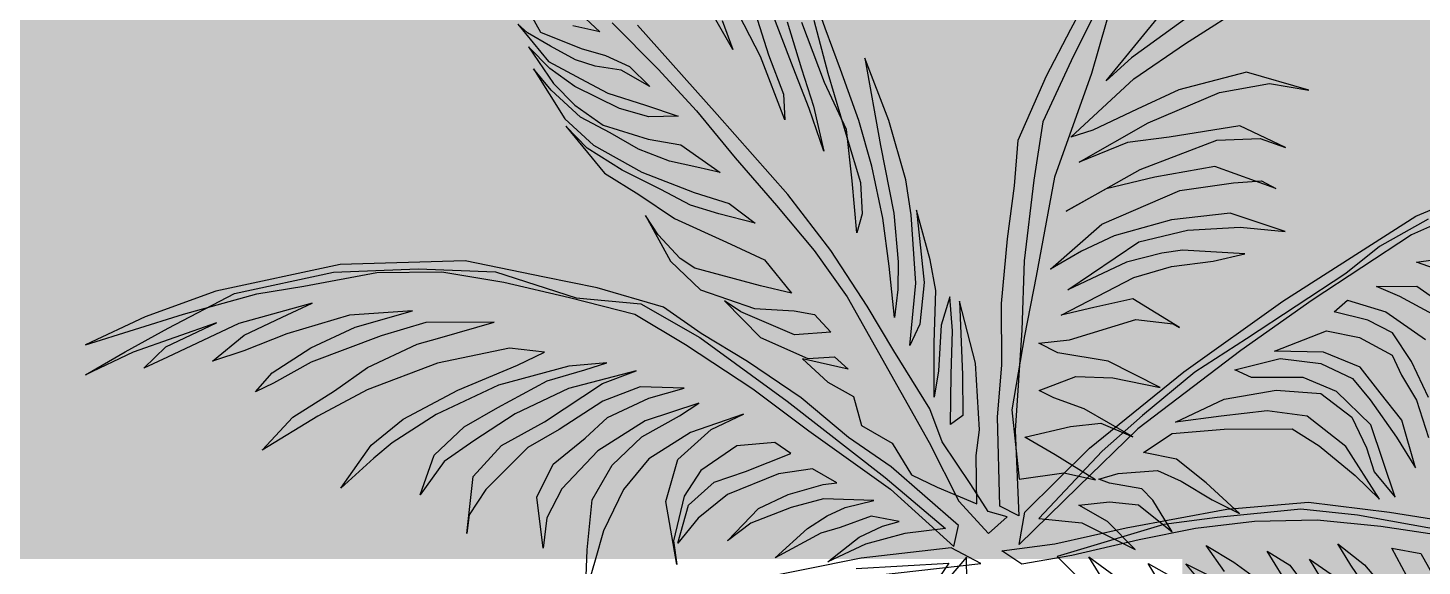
# Model space of a CAD drawing. Header units: millimetres. Extents: x 2508 to 2607, y 837 to 997.
# Drawn here: x 2518.785 to 2521.567, y 841.646 to 842.72 of the extents above; entities that cross this region are included whole.
import ezdxf

# ---------------------------------------------------------------- set-up
doc = ezdxf.new("R2010")
doc.units = ezdxf.units.MM
doc.layers.add('pergolas', color=24, linetype='Continuous')
doc.layers.add('PISO EST', color=250, linetype='Continuous', lineweight=0)
pattern_1 = [(130, (5203.12635, -102.22134), (-0.364369338, -0.03187817), [0.0381, -0.4191]), (185, (5203.12635, -102.22134), (0.07048565, 0.382113286), [0.03048, -0.33528]), (79.549, (5203.096, -102.224), (-0.293885003, 0.350233376), [0.03238, -0.35618]), (133.8158, (5203.12635, -102.11974), (-0.54215808, -0.084084656), [0.05715, -0.62865]), (83.3644, (5203.08117, -102.12675), (-0.47480847, 0.49485111), [0.04857, -0.53427]), (188.816, (5203.12635, -102.11974), (-0.47480921, 0.49485024), [0.04572, -0.50292]), (159, (5203.07555, -102.14514), (-0.30322976, -0.204531037), [0.0381, -0.4191]), (214, (5203.07555, -102.14514), (-0.123604057, 0.36837593), [0.03048, -0.33528]), (108.5486, (5203.0503, -102.1622), (-0.42683298, 0.163845715), [0.03238, -0.35618]), (142.5, (5203.12635, -102.22134), (-0.0061772065, 0.169110078), [0, -0.331216, 0, -0.34036, 0, -0.33655]), (172.5, (5203.12635, -102.22134), (-0.133639325, 0.20036115), [0, -0.194056, 0, -0.323596, 0, -0.12827]), (212.5, (5203.23964, -102.22134), (-0.2711811903, -0.011457488), [0, -0.127, 0, -0.39624, 0, -0.52578]), (222.5, (5203.29044, -102.22134), (-0.296258363, 0.050852982), [0, -0.1651, 0, -0.263144, 0, -0.37338])]

# ---------------------------------------------------------------- blocks, each defined once
blk = doc.blocks.new('A-19')
at = {"color": 1}
for points in [[(0.0015, 0.0278), (-0.0009, 0.1149), (0.0033, 0.1653), (0.003, 0.2253), (0.0087, 0.2883), (0.0156, 0.3399), (0.0192, 0.3846), (0.0468, 0.4471), (0.0704, 0.4926), (0.1082, 0.5631)], [(0.1002, 0.5207), (0.071, 0.4617), (0.0431, 0.4023), (0.0344, 0.3455), (0.0252, 0.267), (0.0228, 0.1992), (0.0162, 0.1014), (0.02, 0.0183), (0.0015, 0.0278), (0.0015, 0.0278)], [(-0.1021, 0.179), (-0.1281, 0.2227), (-0.1634, 0.277), (-0.2052, 0.3315), (-0.2743, 0.4096), (-0.3519, 0.4967)], [(-0.3767, 0.499), (-0.3316, 0.4536), (-0.2943, 0.4131), (-0.2566, 0.3674), (-0.2163, 0.3208), (-0.1795, 0.2769), (-0.1474, 0.2318), (-0.0676, 0.0899), (-0.0385, 0.0327), (-0.0096, 0.0011), (0.0086, 0.0172), (-0.01, 0.0224), (-0.0268, 0.0489), (-0.055, 0.0905), (-0.0668, 0.1225), (-0.1021, 0.179), (-0.1021, 0.179)], [(0.0257, 0.022), (0.0889, 0.0841), (0.1807, 0.1586), (0.2771, 0.2277), (0.4069, 0.3105), (0.5049, 0.3513), (0.6099, 0.3954), (0.6794, 0.4121), (0.7275, 0.4219), (0.7794, 0.4281), (0.7229, 0.4089), (0.6345, 0.3888), (0.5741, 0.371), (0.4729, 0.3233), (0.4026, 0.2923), (0.3058, 0.2284), (0.2364, 0.1795), (0.1359, 0.1031), (0.0776, 0.0465), (0.0202, -0.0096), (0.0257, 0.022), (0.0257, 0.022)], [(-0.039, 0.0087), (-0.1047, 0.0659), (-0.1462, 0.0947), (-0.1923, 0.1332), (-0.2446, 0.1688), (-0.2897, 0.1959), (-0.3265, 0.2216), (-0.3913, 0.2404), (-0.4424, 0.2508), (-0.5199, 0.2669), (-0.6418, 0.2632), (-0.763, 0.2372), (-0.8318, 0.2123), (-0.8899, 0.1849), (-0.7944, 0.2149), (-0.723, 0.2346), (-0.6771, 0.2422), (-0.6059, 0.2554), (-0.5428, 0.2561), (-0.4821, 0.246), (-0.4181, 0.2311), (-0.3545, 0.2148), (-0.3051, 0.1854), (-0.2396, 0.1421), (-0.1848, 0.1013), (-0.1052, 0.0442), (-0.0434, -0.0116), (-0.039, 0.0087), (-0.039, 0.0087)], [(0.0228, -0.0288), (0.0033, -0.0157), (0.0551, -0.0089), (0.1244, 0.0065), (0.2228, 0.0249), (0.3021, 0.0316), (0.3811, 0.022), (0.4649, 0.0086)], [(0.4357, -0.0015), (0.3728, 0.0078), (0.3107, 0.014), (0.2496, 0.0129), (0.1922, 0.006), (0.1373, -0.005), (0.0714, -0.0205), (0.0228, -0.0288), (0.0228, -0.0288)], [(-0.046, -0.0129), (-0.1337, -0.023), (-0.2487, -0.0461), (-0.3646, -0.076), (-0.5106, -0.1245), (-0.6036, -0.1737), (-0.7053, -0.227), (-0.7619, -0.2688), (-0.7997, -0.3006), (-0.8383, -0.3371), (-0.7871, -0.3043), (-0.715, -0.2499), (-0.6637, -0.2149), (-0.5616, -0.1668), (-0.4939, -0.1327), (-0.383, -0.0987), (-0.3015, -0.0753), (-0.1777, -0.0459), (-0.0979, -0.0373), (-0.0172, -0.0283), (-0.046, -0.0129), (-0.046, -0.0129)], [(-0.0307, -0.0454), (-0.031, -0.0219), (-0.065, -0.0616)]]:
    blk.add_lwpolyline(points, dxfattribs=at)
at = {"color": 8}
for points in [[(0.0203, 0.0539), (0.0636, 0.0603), (0.0947, 0.0535), (0.0553, 0.0779), (0.0256, 0.0951), (0.0702, 0.1054), (0.0999, 0.1087), (0.1309, 0.0953), (0.0837, 0.1225), (0.0539, 0.1332), (0.0397, 0.1405), (0.0753, 0.154), (0.1114, 0.1528), (0.1577, 0.1435), (0.1069, 0.169), (0.058, 0.1771), (0.0395, 0.1866), (0.0691, 0.1899), (0.134, 0.2097), (0.1704, 0.2054), (0.1764, 0.2018), (0.131, 0.2298), (0.0929, 0.2215), (0.061, 0.214), (0.1319, 0.2506), (0.1687, 0.2615), (0.2093, 0.2667), (0.2403, 0.2738), (0.1795, 0.2774), (0.1594, 0.2744), (0.1248, 0.2656), (0.0676, 0.2386), (0.137, 0.2853), (0.1843, 0.2969), (0.2357, 0.2996), (0.2795, 0.2955), (0.226, 0.3133), (0.1688, 0.3068), (0.1128, 0.2911), (0.0811, 0.2762), (0.0507, 0.2586), (0.1009, 0.3027), (0.1769, 0.3353), (0.2293, 0.3428), (0.2563, 0.3448), (0.2705, 0.3375), (0.2109, 0.3589), (0.1524, 0.3485), (0.1051, 0.337), (0.0659, 0.3152), (0.1382, 0.3558), (0.2128, 0.3845), (0.2551, 0.3862), (0.2797, 0.3773), (0.2353, 0.3984), (0.1663, 0.3873), (0.1258, 0.3822), (0.0788, 0.3632), (0.1458, 0.4013), (0.2156, 0.431), (0.2641, 0.4399), (0.3027, 0.4334), (0.2418, 0.4509), (0.1757, 0.4337), (0.1352, 0.4146), (0.0921, 0.3943), (0.0706, 0.3874), (0.132, 0.4442), (0.1824, 0.4788), (0.2477, 0.5203)], [(0.1851, 0.5048), (0.1298, 0.4647), (0.1049, 0.4423), (0.1609, 0.5106)], [(0.1201, 0.5516), (0.0908, 0.4495), (0.0545, 0.3486), (0.0366, 0.252), (0.0253, 0.1939), (0.0132, 0.1215), (0.0203, 0.0539), (0.0203, 0.0539)], [(-0.0211, 0.0301), (-0.0218, 0.0771), (-0.0186, 0.1022), (-0.0223, 0.1672), (-0.0379, 0.2276), (-0.0352, 0.1557), (-0.0348, 0.1161), (-0.0467, 0.1072), (-0.0461, 0.156), (-0.0447, 0.1986), (-0.0474, 0.2317), (-0.0558, 0.204), (-0.0586, 0.1597), (-0.0627, 0.1341), (-0.0628, 0.1868), (-0.0611, 0.2381), (-0.0666, 0.2678), (-0.0798, 0.3164), (-0.0723, 0.2457), (-0.0767, 0.205), (-0.0863, 0.1843), (-0.0806, 0.2451), (-0.0851, 0.3117), (-0.0904, 0.3458), (-0.107, 0.4036), (-0.1304, 0.4646), (-0.1149, 0.3794), (-0.1021, 0.3134), (-0.0979, 0.2659), (-0.0981, 0.2389), (-0.1013, 0.2116), (-0.1067, 0.2618), (-0.1126, 0.3085), (-0.1236, 0.3592), (-0.1361, 0.4038), (-0.1541, 0.4534), (-0.1688, 0.4938), (-0.1848, 0.539)], [(-0.18, 0.5014), (-0.1664, 0.4498), (-0.1478, 0.3876), (-0.1344, 0.3433), (-0.133, 0.3128), (-0.1382, 0.2942), (-0.1427, 0.3448), (-0.148, 0.395), (-0.1696, 0.4407), (-0.1918, 0.4991)], [(-0.2061, 0.4999), (-0.1919, 0.4539), (-0.1802, 0.4175), (-0.1703, 0.3737), (-0.1846, 0.4154), (-0.2002, 0.4553), (-0.2232, 0.5155)], [(-0.2437, 0.5294), (-0.2243, 0.4676), (-0.2095, 0.4295), (-0.2083, 0.4042), (-0.2321, 0.4661), (-0.2584, 0.5172)], [(-0.2692, 0.5013), (-0.2589, 0.4728), (-0.2907, 0.5288)], [(-0.4116, 0.5115), (-0.3886, 0.4901), (-0.415, 0.496)], [(-0.4616, 0.517), (-0.4465, 0.4897), (-0.4068, 0.474), (-0.3831, 0.4669), (-0.3598, 0.4564), (-0.3398, 0.4368), (-0.3677, 0.4527), (-0.3933, 0.4567), (-0.4123, 0.4628), (-0.4368, 0.476), (-0.4591, 0.4891), (-0.4685, 0.4976), (-0.4385, 0.4612), (-0.4024, 0.4417), (-0.3809, 0.4303), (-0.3442, 0.4186), (-0.3122, 0.4079), (-0.3409, 0.4072), (-0.3695, 0.4153), (-0.4129, 0.4367), (-0.4373, 0.4543), (-0.4582, 0.4756), (-0.4337, 0.4398), (-0.4129, 0.4185), (-0.3855, 0.3991), (-0.3414, 0.3855), (-0.3098, 0.38), (-0.2713, 0.353), (-0.2942, 0.3583), (-0.3206, 0.3641), (-0.3508, 0.3757), (-0.3787, 0.3916), (-0.4075, 0.407), (-0.4361, 0.4333), (-0.4534, 0.4542), (-0.4228, 0.4052), (-0.3947, 0.3798), (-0.3478, 0.3534), (-0.2965, 0.3336), (-0.2624, 0.3228), (-0.2372, 0.3035), (-0.2726, 0.3126), (-0.3003, 0.321), (-0.3291, 0.3365), (-0.3669, 0.3552), (-0.4008, 0.3768), (-0.4216, 0.3982), (-0.384, 0.3525), (-0.3505, 0.3317), (-0.3158, 0.3083), (-0.265, 0.285), (-0.228, 0.268), (-0.2017, 0.2352), (-0.232, 0.2425), (-0.296, 0.2596), (-0.3102, 0.269), (-0.3318, 0.2922), (-0.344, 0.3112), (-0.3198, 0.2667), (-0.2904, 0.2386), (-0.2378, 0.2204), (-0.1991, 0.2182), (-0.1792, 0.2147), (-0.1635, 0.1974), (-0.1988, 0.1947), (-0.2513, 0.2172), (-0.2672, 0.228), (-0.2319, 0.192), (-0.1858, 0.1718), (-0.1597, 0.1734), (-0.1464, 0.1613), (-0.191, 0.1715), (-0.1663, 0.1487), (-0.1414, 0.1346), (-0.1334, 0.1062), (-0.1037, 0.089), (-0.0849, 0.0581), (-0.0599, 0.0462), (-0.0211, 0.0301), (-0.0211, 0.0301)], [(0.0395, 0.0156), (0.0812, 0.0116), (0.1332, -0.0144), (0.1064, 0.0128), (0.0785, 0.0287), (0.1082, 0.0319), (0.1364, 0.0291), (0.1693, 0.0027), (0.1504, 0.0335), (0.1398, 0.0447), (0.1081, 0.0502), (0.0978, 0.0539), (0.1166, 0.0596), (0.155, 0.0626), (0.1782, 0.052), (0.2083, 0.034), (0.2349, 0.0207), (0.2026, 0.0506), (0.1735, 0.0735), (0.1415, 0.0799), (0.1693, 0.0984), (0.2199, 0.1029), (0.2864, 0.1031), (0.3126, 0.0864), (0.3476, 0.0577), (0.3714, 0.0346), (0.3387, 0.0858), (0.3011, 0.1154), (0.262, 0.1206), (0.2171, 0.1155), (0.1726, 0.1096), (0.2201, 0.132), (0.2708, 0.1409), (0.3142, 0.1377), (0.3446, 0.1144), (0.3587, 0.0845), (0.3664, 0.0612), (0.3867, 0.0364), (0.3631, 0.107), (0.3295, 0.1395), (0.2972, 0.1533), (0.2467, 0.1532), (0.2303, 0.1605), (0.2745, 0.1717), (0.3144, 0.1668), (0.345, 0.1522), (0.3623, 0.1314), (0.3881, 0.0951), (0.4065, 0.0651), (0.3932, 0.1115), (0.3721, 0.1381), (0.3526, 0.1633), (0.3169, 0.1777), (0.269, 0.1787), (0.3199, 0.1985), (0.352, 0.1921), (0.3838, 0.1748), (0.3929, 0.1555), (0.4076, 0.1312), (0.4194, 0.0948)], [(0.4194, 0.1335), (0.4028, 0.1687), (0.3843, 0.1966), (0.3602, 0.2089), (0.3273, 0.217), (0.3402, 0.2285), (0.3778, 0.2172), (0.4163, 0.1902)], [(0.423, 0.2148), (0.3912, 0.2321), (0.3684, 0.2417), (0.408, 0.2421), (0.4512, 0.212)], [(0.4361, 0.2554), (0.4076, 0.2656), (0.4399, 0.2701)], [(0.419, 0.3076), (0.3714, 0.2808), (0.3386, 0.2546), (0.2419, 0.1907), (0.1915, 0.1583), (0.1405, 0.116), (0.101, 0.0812), (0.0395, 0.0156), (0.0395, 0.0156)], [(-0.0517, 0.006), (-0.0914, 0.0012), (-0.1295, -0.0092), (-0.1664, -0.0266), (-0.1358, -0.0025), (-0.113, 0.0083), (-0.0968, 0.0127), (-0.1241, 0.0181), (-0.1543, 0.007), (-0.1732, 0.0014), (-0.2177, -0.0228), (-0.1861, 0.006), (-0.1671, 0.0182), (-0.1495, 0.0265), (-0.1215, 0.0333), (-0.1707, 0.0348), (-0.2022, 0.0264), (-0.2413, 0.0112), (-0.2643, -0.0061), (-0.234, 0.0254), (-0.2049, 0.0391), (-0.1708, 0.0487), (-0.1577, 0.0506), (-0.1813, 0.0642), (-0.2145, 0.0593), (-0.2641, 0.0391), (-0.2929, 0.0159), (-0.3126, -0.0085), (-0.3022, 0.0287), (-0.2773, 0.0512), (-0.2466, 0.0614), (-0.2023, 0.079), (-0.2181, 0.0899), (-0.2552, 0.0864), (-0.2901, 0.0624), (-0.3064, 0.0375), (-0.3169, -0.0062), (-0.3135, -0.0293), (-0.3243, 0.0322), (-0.3125, 0.0733), (-0.2801, 0.1026), (-0.2484, 0.1175), (-0.3001, 0.0996), (-0.3408, 0.074), (-0.3654, 0.0441), (-0.385, 0.0036), (-0.3931, -0.0249), (-0.4025, -0.0573), (-0.4011, -0.0147), (-0.3961, 0.0339), (-0.3766, 0.0678), (-0.3477, 0.0954), (-0.3111, 0.1159), (-0.2921, 0.1281), (-0.3443, 0.111), (-0.3906, 0.0816), (-0.4258, 0.0446), (-0.4404, 0.0162), (-0.4437, -0.0133), (-0.45, 0.0364), (-0.434, 0.0687), (-0.4029, 0.0941), (-0.3812, 0.114), (-0.3407, 0.1331), (-0.3065, 0.1428), (-0.3492, 0.1442), (-0.3856, 0.1302), (-0.4284, 0.1025), (-0.4588, 0.0849), (-0.4998, 0.0441), (-0.516, 0.0192), (-0.5182, 0.001), (-0.5121, 0.0566), (-0.4845, 0.0868), (-0.4426, 0.1098), (-0.3861, 0.1472), (-0.3532, 0.1595), (-0.4192, 0.1423), (-0.4711, 0.1178), (-0.5113, 0.0914), (-0.5405, 0.0711), (-0.5639, 0.0386), (-0.55, 0.0775), (-0.521, 0.1051), (-0.488, 0.1239), (-0.44, 0.1498), (-0.4032, 0.1607), (-0.3817, 0.1676), (-0.4187, 0.1641), (-0.4875, 0.1456), (-0.5482, 0.117), (-0.591, 0.0893), (-0.6088, 0.0744), (-0.6412, 0.0452), (-0.6115, 0.0871), (-0.5805, 0.1125), (-0.5272, 0.1409), (-0.4688, 0.1652), (-0.4424, 0.1777), (-0.4766, 0.1819), (-0.547, 0.167), (-0.6155, 0.1412), (-0.6635, 0.1153), (-0.7178, 0.0822), (-0.6879, 0.1146), (-0.6473, 0.1402), (-0.615, 0.1629), (-0.5666, 0.1857), (-0.5447, 0.1918), (-0.4917, 0.2071), (-0.5583, 0.2069), (-0.6017, 0.1939), (-0.6701, 0.1681), (-0.7067, 0.1476), (-0.7243, 0.1393), (-0.7082, 0.1577), (-0.6702, 0.182), (-0.6271, 0.2023), (-0.5711, 0.218), (-0.6325, 0.2138), (-0.6939, 0.1956), (-0.7356, 0.1792), (-0.7663, 0.169), (-0.7352, 0.1944), (-0.6983, 0.2118), (-0.6692, 0.2255), (-0.7406, 0.2058), (-0.8101, 0.173), (-0.833, 0.1623), (-0.8116, 0.1831), (-0.7624, 0.2063), (-0.8435, 0.1777), (-0.8901, 0.1557), (-0.8513, 0.1783), (-0.8095, 0.2013), (-0.7447, 0.2351), (-0.6481, 0.2559), (-0.5658, 0.2592), (-0.4902, 0.2562), (-0.4116, 0.2309), (-0.3486, 0.2251), (-0.2911, 0.192), (-0.2059, 0.13), (-0.1106, 0.0556), (-0.0517, 0.006), (-0.0517, 0.006)], [(0.0571, -0.0214), (0.0868, -0.051)], [(0.1044, -0.0481), (0.0881, -0.0216), (0.1152, -0.0415)], [(0.1561, -0.0448), (0.1459, -0.0283), (0.1721, -0.0429)], [(0.2134, -0.0655), (0.1826, -0.0285), (0.2073, -0.0407)], [(0.2204, -0.036), (0.2024, -0.0105), (0.2296, -0.0269), (0.2651, -0.053)], [(0.2843, -0.0526), (0.2618, -0.0161), (0.284, -0.0299), (0.3039, -0.0565)], [(0.3144, -0.042), (0.3031, -0.0238), (0.3329, -0.0443)], [(0.3676, -0.0652), (0.3434, -0.0298), (0.3307, -0.0091), (0.3569, -0.0295), (0.3867, -0.0648)], [(0.4196, -0.0754), (0.3981, -0.0406), (0.3834, -0.0131), (0.4118, -0.0184), (0.4342, -0.0584)], [(0.4348, 0.0037), (0.35, 0.0188), (0.2949, 0.0248), (0.2131, 0.0166), (0.1613, 0.0098), (0.0571, -0.0214), (0.0571, -0.0214)], [(-0.0485, -0.028), (-0.072, -0.0627)], [(-0.1387, -0.0329), (-0.0485, -0.028), (-0.0485, -0.028)]]:
    blk.add_lwpolyline(points, dxfattribs=at)

msp = doc.modelspace()

# ---------------------------------------------------------------- hatches: boundary and pattern name
at = {"layer": 'PISO EST', "lineweight": 0}
h = msp.add_hatch(dxfattribs=at)
h.set_pattern_fill('AR-CONC', color=256, scale=0.002, style=0)
h.set_pattern_definition(pattern_1)
h.paths.add_polyline_path([(2521.5552, 845.7106), (2519.7311, 847.0337), (2518.1007, 845.7106), (2518.1007, 841.66), (2521.5552, 841.66)])
h.paths.add_polyline_path([(2518.9121, 847.9168), (2515.5303, 847.3225), (2515.5303, 843.1695), (2517.3022, 842.1637), (2519.1143, 843.1695)])
h.paths.add_polyline_path([(2518.3501, 849.7666), (2513.5913, 849.1412), (2513.5913, 847.1779), (2517.8318, 847.1779), (2518.9121, 847.9168)])
h = msp.add_hatch(dxfattribs=at)
h.set_pattern_fill('AR-CONC', color=256, scale=0.002, style=0)
h.set_pattern_definition(pattern_1)
edge = h.paths.add_edge_path()
edge.add_arc((2515.9799, 846.3366), 2.2078, 180, 540, ccw=False)
h.paths.add_polyline_path([(2518.6756, 848.2515), (2519.2033, 847.3807), (2519.3836, 846.9333), (2518.1311, 845.636), (2518.1311, 843.2529), (2519.1482, 843.2529)])
h.paths.add_polyline_path([(2522.0095, 839.7814), (2521.0882, 839.7814), (2521.0882, 845.6421), (2522.0095, 845.6421)])

# ---------------------------------------------------------------- linework, layer by layer
at = {"layer": 'PISO EST', "color": 251}
for centre, radius, start, end in [((2523.1899, 850.3686), 10.766, 180.00058, 263.7004), ((2523.2776, 850.5421), 10.7533, 180.92531, 263.22778)]:
    msp.add_arc(centre, radius, start, end, dxfattribs=at)

# ---------------------------------------------------------------- block references
at = {"layer": 'pergolas', "xscale": 2.046488804899269, "yscale": 2.046488804899269, "zscale": 2.046488804899269}
msp.add_blockref('A-19', (2520.7216, 841.7086), dxfattribs=at)

doc.saveas('drawing.dxf')
